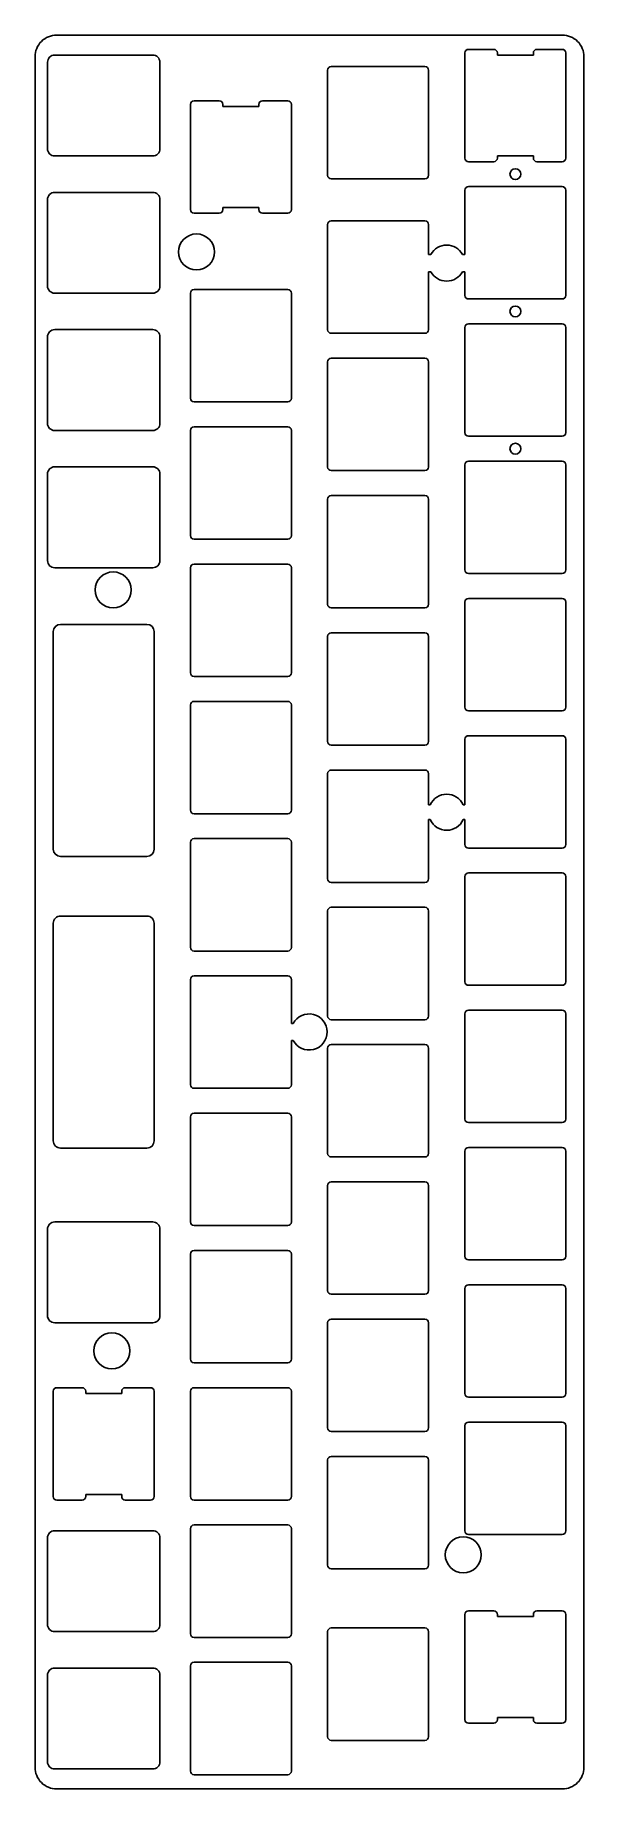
# Model space of a CAD drawing. Header units: millimetres. Extents: x -76 to 0, y -243 to 0.
import ezdxf

# ---------------------------------------------------------------- set-up
doc = ezdxf.new("R2010")
doc.units = ezdxf.units.MM
doc.layers.get('0').update_dxf_attribs({"linetype": 'CONTINUOUS'})

msp = doc.modelspace()

# ---------------------------------------------------------------- linework, layer by layer
for p, q in [((-16.03, -1.98), (-12.52, -1.98)), ((-6.52, -1.98), (-3.02, -1.98)), ((-35.58, -19.46), (-35.58, -4.86)), ((-35.08, -4.36), (-22.07, -4.36)), ((-21.57, -4.86), (-21.57, -19.46)), ((-16.53, -17.07), (-16.53, -2.48)), ((-12.02, -2.48), (-12.02, -2.78)), ((-12.02, -2.78), (-7.02, -2.78)), ((-7.02, -2.78), (-7.02, -2.48)), ((-2.52, -2.48), (-2.52, -17.07)), ((-54.63, -24.22), (-54.63, -9.62)), ((-54.13, -9.12), (-50.62, -9.12)), ((-50.12, -9.62), (-50.12, -9.92)), ((-45.12, -9.92), (-45.12, -9.62)), ((-44.62, -9.12), (-41.12, -9.12)), ((-40.62, -9.62), (-40.62, -24.22)), ((-50.12, -9.92), (-45.12, -9.92)), ((-7.02, -16.77), (-12.02, -16.77)), ((-12.02, -16.77), (-12.02, -17.07)), ((-7.02, -17.07), (-7.02, -16.77)), ((-12.52, -17.57), (-16.03, -17.57)), ((-3.02, -17.57), (-6.52, -17.57)), ((-22.07, -19.96), (-35.08, -19.96)), ((-16.53, -30.45), (-16.53, -21.53)), ((-16.03, -21.03), (-3.02, -21.03)), ((-2.52, -21.53), (-2.52, -36.12)), ((-45.12, -23.92), (-50.12, -23.92)), ((-50.12, -23.92), (-50.12, -24.22)), ((-45.12, -24.22), (-45.12, -23.92)), ((-50.62, -24.72), (-54.13, -24.72)), ((-41.12, -24.72), (-44.62, -24.72)), ((-35.58, -40.89), (-35.58, -26.29)), ((-35.08, -25.79), (-22.07, -25.79)), ((-21.57, -26.29), (-21.57, -30.45)), ((-21.57, -30.45), (-21.24, -30.45)), ((-16.86, -30.45), (-16.53, -30.45)), ((-21.24, -32.85), (-21.57, -32.85)), ((-21.57, -32.85), (-21.57, -40.89)), ((-16.53, -32.85), (-16.86, -32.85)), ((-16.53, -36.12), (-16.53, -32.85)), ((-54.63, -50.41), (-54.63, -35.81)), ((-54.13, -35.31), (-41.12, -35.31)), ((-40.62, -35.81), (-40.62, -50.41)), ((-3.02, -36.62), (-16.03, -36.62)), ((-16.53, -55.17), (-16.53, -40.58)), ((-16.03, -40.08), (-3.02, -40.08)), ((-2.52, -40.58), (-2.52, -55.17)), ((-22.07, -41.39), (-35.08, -41.39)), ((-35.58, -59.94), (-35.58, -45.34)), ((-35.08, -44.84), (-22.07, -44.84)), ((-21.57, -45.34), (-21.57, -59.94)), ((-41.12, -50.91), (-54.13, -50.91)), ((-54.63, -69.46), (-54.63, -54.86)), ((-54.13, -54.36), (-41.12, -54.36)), ((-40.62, -54.86), (-40.62, -69.46)), ((-3.02, -55.67), (-16.03, -55.67)), ((-22.07, -60.44), (-35.08, -60.44)), ((-16.53, -74.22), (-16.53, -59.63)), ((-16.03, -59.13), (-3.02, -59.13)), ((-2.52, -59.63), (-2.52, -74.22)), ((-35.58, -78.99), (-35.58, -64.39)), ((-35.08, -63.89), (-22.07, -63.89)), ((-21.57, -64.39), (-21.57, -78.99)), ((-41.12, -69.96), (-54.13, -69.96)), ((-54.63, -88.51), (-54.63, -73.91)), ((-54.13, -73.41), (-41.12, -73.41)), ((-40.62, -73.91), (-40.62, -88.51)), ((-3.02, -74.72), (-16.03, -74.72)), ((-22.07, -79.49), (-35.08, -79.49)), ((-16.53, -93.27), (-16.53, -78.68)), ((-16.03, -78.18), (-3.02, -78.18)), ((-2.52, -78.68), (-2.52, -93.27)), ((-72.67, -81.78), (-60.67, -81.78)), ((-73.67, -90.88), (-73.67, -82.78)), ((-59.67, -82.78), (-59.67, -112.98)), ((-35.58, -98.04), (-35.58, -83.44)), ((-35.08, -82.94), (-22.07, -82.94)), ((-21.57, -83.44), (-21.57, -98.04)), ((-41.12, -89.01), (-54.13, -89.01)), ((-73.68, -104.88), (-73.68, -90.88)), ((-73.68, -90.88), (-73.67, -90.88)), ((-54.13, -92.46), (-41.12, -92.46)), ((-54.63, -107.56), (-54.63, -92.96)), ((-40.62, -92.96), (-40.62, -107.56)), ((-3.02, -93.77), (-16.03, -93.77)), ((-16.03, -97.23), (-3.02, -97.23)), ((-22.07, -98.54), (-35.08, -98.54)), ((-16.53, -106.82), (-16.53, -97.73)), ((-2.52, -97.73), (-2.52, -112.32)), ((-35.08, -101.99), (-22.07, -101.99)), ((-35.58, -117.09), (-35.58, -102.49)), ((-21.57, -102.49), (-21.57, -106.82)), ((-73.67, -104.88), (-73.68, -104.88)), ((-73.67, -112.98), (-73.67, -104.88)), ((-21.57, -106.82), (-21.33, -106.82)), ((-16.77, -106.82), (-16.53, -106.82)), ((-41.12, -108.06), (-54.13, -108.06)), ((-21.33, -108.88), (-21.57, -108.88)), ((-21.57, -108.88), (-21.57, -117.09)), ((-16.53, -108.88), (-16.77, -108.88)), ((-16.53, -112.32), (-16.53, -108.88)), ((-54.13, -111.51), (-41.12, -111.51)), ((-60.67, -113.98), (-72.67, -113.98)), ((-54.63, -126.61), (-54.63, -112.01)), ((-40.62, -112.01), (-40.62, -126.61)), ((-15.92, -112.82), (-16.03, -112.82)), ((-3.13, -112.82), (-15.92, -112.82)), ((-3.02, -112.82), (-3.13, -112.82)), ((-16.53, -131.37), (-16.53, -116.78)), ((-16.03, -116.28), (-3.02, -116.28)), ((-2.52, -116.78), (-2.52, -131.37)), ((-22.07, -117.59), (-35.08, -117.59)), ((-35.58, -136.14), (-35.58, -121.54)), ((-35.08, -121.04), (-22.07, -121.04)), ((-21.57, -121.54), (-21.57, -136.14)), ((-41.12, -127.11), (-54.13, -127.11)), ((-54.63, -145.66), (-54.63, -131.06)), ((-54.13, -130.56), (-54.02, -130.56)), ((-54.02, -130.56), (-41.23, -130.56)), ((-41.23, -130.56), (-41.12, -130.56)), ((-40.62, -131.06), (-40.62, -137.16)), ((-3.02, -131.87), (-16.03, -131.87)), ((-16.53, -150.42), (-16.53, -135.83)), ((-16.03, -135.33), (-3.02, -135.33)), ((-2.52, -135.83), (-2.52, -150.42)), ((-40.62, -137.16), (-40.36, -137.16)), ((-34.97, -136.64), (-35.08, -136.64)), ((-22.18, -136.64), (-34.97, -136.64)), ((-22.07, -136.64), (-22.18, -136.64)), ((-40.36, -139.51), (-40.62, -139.51)), ((-40.62, -139.51), (-40.62, -145.66)), ((-35.58, -155.19), (-35.58, -140.59)), ((-35.08, -140.09), (-22.07, -140.09)), ((-21.57, -140.59), (-21.57, -155.19)), ((-41.12, -146.16), (-54.13, -146.16)), ((-54.63, -164.71), (-54.63, -150.11)), ((-54.13, -149.61), (-41.12, -149.61)), ((-40.62, -150.11), (-40.62, -164.71)), ((-3.02, -150.92), (-16.03, -150.92)), ((-34.97, -155.69), (-35.08, -155.69)), ((-22.18, -155.69), (-34.97, -155.69)), ((-22.07, -155.69), (-22.18, -155.69)), ((-16.53, -169.47), (-16.53, -154.88)), ((-16.03, -154.38), (-3.02, -154.38)), ((-2.52, -154.88), (-2.52, -169.47)), ((-35.58, -174.24), (-35.58, -159.64)), ((-35.08, -159.14), (-22.07, -159.14)), ((-21.57, -159.64), (-21.57, -174.24)), ((-41.12, -165.21), (-54.13, -165.21)), ((-54.63, -183.76), (-54.63, -169.16)), ((-54.13, -168.66), (-41.12, -168.66)), ((-40.62, -169.16), (-40.62, -183.76)), ((-3.02, -169.97), (-16.03, -169.97)), ((-22.07, -174.74), (-35.08, -174.74)), ((-16.53, -188.52), (-16.53, -173.93)), ((-16.03, -173.43), (-3.02, -173.43)), ((-2.52, -173.93), (-2.52, -188.52)), ((-35.58, -193.29), (-35.58, -178.69)), ((-35.08, -178.19), (-22.07, -178.19)), ((-21.57, -178.69), (-21.57, -193.29)), ((-41.12, -184.26), (-54.13, -184.26)), ((-73.68, -202.81), (-73.68, -188.21)), ((-73.18, -187.71), (-69.67, -187.71)), ((-69.17, -188.21), (-69.17, -188.51)), ((-69.17, -188.51), (-64.17, -188.51)), ((-64.17, -188.51), (-64.17, -188.21)), ((-63.67, -187.71), (-60.17, -187.71)), ((-59.67, -188.21), (-59.67, -202.81)), ((-54.63, -202.81), (-54.63, -188.21)), ((-54.13, -187.71), (-41.12, -187.71)), ((-40.62, -188.21), (-40.62, -202.81)), ((-3.02, -189.02), (-16.03, -189.02)), ((-22.07, -193.79), (-35.08, -193.79)), ((-16.53, -207.57), (-16.53, -192.98)), ((-16.03, -192.48), (-3.02, -192.48)), ((-2.52, -192.98), (-2.52, -207.57)), ((-35.58, -212.34), (-35.58, -197.74)), ((-35.08, -197.24), (-22.07, -197.24)), ((-21.57, -197.74), (-21.57, -212.34)), ((-73.07, -203.31), (-73.18, -203.31)), ((-69.67, -203.31), (-73.07, -203.31)), ((-64.17, -202.51), (-69.17, -202.51)), ((-69.17, -202.51), (-69.17, -202.81)), ((-64.17, -202.81), (-64.17, -202.51)), ((-60.28, -203.31), (-63.67, -203.31)), ((-60.17, -203.31), (-60.28, -203.31)), ((-54.02, -203.31), (-54.13, -203.31)), ((-41.23, -203.31), (-54.02, -203.31)), ((-41.12, -203.31), (-41.23, -203.31)), ((-54.13, -206.76), (-54.02, -206.76)), ((-54.02, -206.76), (-41.23, -206.76)), ((-41.23, -206.76), (-41.12, -206.76)), ((-54.63, -221.86), (-54.63, -207.26)), ((-40.62, -207.26), (-40.62, -221.86)), ((-3.02, -208.07), (-16.03, -208.07)), ((-34.97, -212.84), (-35.08, -212.84)), ((-22.18, -212.84), (-34.97, -212.84)), ((-22.07, -212.84), (-22.18, -212.84)), ((-16.03, -218.67), (-12.52, -218.67)), ((-6.52, -218.67), (-3.02, -218.67)), ((-35.08, -221.05), (-22.07, -221.05)), ((-16.53, -233.77), (-16.53, -219.17)), ((-12.02, -219.17), (-12.02, -219.47)), ((-12.02, -219.47), (-7.02, -219.47)), ((-7.02, -219.47), (-7.02, -219.17)), ((-2.52, -219.17), (-2.52, -233.77)), ((-41.12, -222.36), (-54.13, -222.36)), ((-35.58, -236.15), (-35.58, -221.55)), ((-21.57, -221.55), (-21.57, -236.15)), ((-54.63, -240.91), (-54.63, -226.31)), ((-54.13, -225.81), (-54.02, -225.81)), ((-54.02, -225.81), (-41.23, -225.81)), ((-41.23, -225.81), (-41.12, -225.81)), ((-40.62, -226.31), (-40.62, -240.91)), ((-7.02, -233.47), (-12.02, -233.47)), ((-12.02, -233.47), (-12.02, -233.77)), ((-7.02, -233.77), (-7.02, -233.47)), ((-12.52, -234.27), (-16.03, -234.27)), ((-3.02, -234.27), (-6.52, -234.27)), ((-22.07, -236.65), (-35.08, -236.65)), ((-41.12, -241.41), (-54.13, -241.41))]:
    msp.add_line(p, q)
for points in [[(-73.2, 0), (-3, 0, -0.414214), (0, -3), (0, -240.39, -0.414214), (-3, -243.39), (-73.2, -243.39, -0.414214), (-76.2, -240.39), (-76.2, -3, -0.414214)], [(-58.87, -15.78), (-58.87, -3.77, 0.414214), (-59.87, -2.78), (-73.47, -2.78, 0.414214), (-74.47, -3.77), (-74.47, -15.78, 0.414214), (-73.47, -16.78), (-59.87, -16.78, 0.414214)], [(-58.87, -34.82), (-58.87, -22.83, 0.414214), (-59.87, -21.83), (-73.47, -21.83, 0.414214), (-74.47, -22.83), (-74.47, -34.82, 0.414214), (-73.47, -35.82), (-59.87, -35.82, 0.414214)], [(-58.87, -53.88), (-58.87, -41.88, 0.414214), (-59.87, -40.88), (-73.47, -40.88, 0.414214), (-74.47, -41.88), (-74.47, -53.88, 0.414214), (-73.47, -54.88), (-59.87, -54.88, 0.414214)], [(-58.87, -72.93), (-58.87, -60.92, 0.414214), (-59.87, -59.92), (-73.47, -59.92, 0.414214), (-74.47, -60.92), (-74.47, -72.93, 0.414214), (-73.47, -73.92), (-59.87, -73.92, 0.414214)], [(-72.67, -154.46), (-60.67, -154.46, 0.414214), (-59.67, -153.46), (-59.67, -123.26, 0.414214), (-60.67, -122.26), (-72.67, -122.26, 0.414214), (-73.67, -123.26), (-73.67, -131.36), (-73.68, -131.36), (-73.68, -145.36), (-73.67, -145.36), (-73.67, -153.46, 0.414214)], [(-74.47, -165.7), (-74.47, -177.7, 0.414214), (-73.47, -178.7), (-59.87, -178.7, 0.414214), (-58.87, -177.7), (-58.87, -165.7, 0.414214), (-59.87, -164.7), (-73.47, -164.7, 0.414214)], [(-58.87, -220.56), (-58.87, -208.56, 0.414214), (-59.87, -207.56), (-73.47, -207.56, 0.414214), (-74.47, -208.56), (-74.47, -220.56, 0.414214), (-73.47, -221.56), (-59.87, -221.56, 0.414214)], [(-58.87, -239.61), (-58.87, -227.61, 0.414214), (-59.87, -226.61), (-73.47, -226.61, 0.414214), (-74.47, -227.61), (-74.47, -239.61, 0.414214), (-73.47, -240.61), (-59.87, -240.61, 0.414214)]]:
    msp.add_lwpolyline(points, format="xyb", close=True)
for centre, radius in [((-9.52, -19.3), 0.75), ((-53.8, -30.1), 2.5), ((-9.52, -38.35), 0.75), ((-9.52, -57.4), 0.75), ((-65.35, -77), 2.5), ((-65.55, -182.59), 2.5), ((-16.75, -210.89), 2.5)]:
    msp.add_circle(centre, radius)
for centre, radius, start, end in [((-16.03, -2.48), 0.5, 90, 180), ((-12.52, -2.48), 0.5, 0, 90), ((-6.52, -2.48), 0.5, 90, 180), ((-3.02, -2.48), 0.5, 0, 90), ((-35.08, -4.86), 0.5, 90, 180), ((-22.07, -4.86), 0.5, 0, 90), ((-54.13, -9.62), 0.5, 90, 180), ((-50.62, -9.62), 0.5, 0, 90), ((-44.62, -9.62), 0.5, 90, 180), ((-41.12, -9.62), 0.5, 0, 90), ((-35.08, -19.46), 0.5, 180, 270), ((-22.07, -19.46), 0.5, -90, 0), ((-16.03, -17.07), 0.5, 180, 270), ((-12.52, -17.07), 0.5, -90, 0), ((-6.52, -17.07), 0.5, 180, 270), ((-3.02, -17.07), 0.5, -90, 0), ((-16.03, -21.53), 0.5, 90, 180), ((-3.02, -21.53), 0.5, 0, 90), ((-54.13, -24.22), 0.5, 180, 270), ((-50.62, -24.22), 0.5, -90, 0), ((-44.62, -24.22), 0.5, 180, 270), ((-41.12, -24.22), 0.5, -90, 0), ((-35.08, -26.29), 0.5, 90, 180), ((-22.07, -26.29), 0.5, 0, 90), ((-19.05, -31.65), 2.5, 28.6745, 151.3255), ((-19.05, -31.65), 2.5, 208.6745, 331.3255), ((-54.13, -35.81), 0.5, 90, 180), ((-41.12, -35.81), 0.5, 0, 90), ((-16.03, -36.12), 0.5, 180, 270), ((-3.02, -36.12), 0.5, -90, 0), ((-35.08, -40.89), 0.5, 180, 270), ((-22.07, -40.89), 0.5, -90, 0), ((-16.03, -40.58), 0.5, 90, 180), ((-3.02, -40.58), 0.5, 0, 90), ((-35.08, -45.34), 0.5, 90, 180), ((-22.07, -45.34), 0.5, 0, 90), ((-54.13, -50.41), 0.5, 180, 270), ((-41.12, -50.41), 0.5, -90, 0), ((-54.13, -54.86), 0.5, 90, 180), ((-41.12, -54.86), 0.5, 0, 90), ((-16.03, -55.17), 0.5, 180, 270), ((-3.02, -55.17), 0.5, -90, 0), ((-35.08, -59.94), 0.5, 180, 270), ((-22.07, -59.94), 0.5, -90, 0), ((-16.03, -59.63), 0.5, 90, 180), ((-3.02, -59.63), 0.5, 0, 90), ((-35.08, -64.39), 0.5, 90, 180), ((-22.07, -64.39), 0.5, 0, 90), ((-54.13, -69.46), 0.5, 180, 270), ((-41.12, -69.46), 0.5, -90, 0), ((-54.13, -73.91), 0.5, 90, 180), ((-41.12, -73.91), 0.5, 0, 90), ((-16.03, -74.22), 0.5, 180, 270), ((-3.02, -74.22), 0.5, -90, 0), ((-35.08, -78.99), 0.5, 180, 270), ((-22.07, -78.99), 0.5, -90, 0), ((-16.03, -78.68), 0.5, 90, 180), ((-3.02, -78.68), 0.5, 0, 90), ((-72.67, -82.78), 1, 90, 180), ((-60.67, -82.78), 1, 0, 90), ((-35.08, -83.44), 0.5, 90, 180), ((-22.07, -83.44), 0.5, 0, 90), ((-54.13, -88.51), 0.5, 180, 270), ((-41.12, -88.51), 0.5, -90, 0), ((-54.13, -92.96), 0.5, 90, 180), ((-41.12, -92.96), 0.5, 0, 90), ((-16.03, -93.27), 0.5, 180, 270), ((-3.02, -93.27), 0.5, -90, 0), ((-16.03, -97.73), 0.5, 90, 180), ((-3.02, -97.73), 0.5, 0, 90), ((-35.08, -98.04), 0.5, 180, 270), ((-22.07, -98.04), 0.5, -90, 0), ((-35.08, -102.49), 0.5, 90, 180), ((-22.07, -102.49), 0.5, 0, 90), ((-19.05, -107.85), 2.5, 24.2099, 155.7901), ((-54.13, -107.56), 0.5, 180, 270), ((-41.12, -107.56), 0.5, -90, 0), ((-19.05, -107.85), 2.5, 204.2099, 335.7901), ((-54.13, -112.01), 0.5, 90, 180), ((-41.12, -112.01), 0.5, 0, 90), ((-72.67, -112.98), 1, 180, 270), ((-60.67, -112.98), 1, -90, 0), ((-16.03, -112.32), 0.5, 180, 270), ((-3.02, -112.32), 0.5, -90, 0), ((-16.03, -116.78), 0.5, 90, 180), ((-3.02, -116.78), 0.5, 0, 90), ((-35.08, -117.09), 0.5, 180, 270), ((-22.07, -117.09), 0.5, -90, 0), ((-35.08, -121.54), 0.5, 90, 180), ((-22.07, -121.54), 0.5, 0, 90), ((-54.13, -126.61), 0.5, 180, 270), ((-41.12, -126.61), 0.5, -90, 0), ((-54.13, -131.06), 0.5, 90, 180), ((-41.12, -131.06), 0.5, 0, 90), ((-16.03, -131.37), 0.5, 180, 270), ((-3.02, -131.37), 0.5, -90, 0), ((-38.15, -138.34), 2.5, -151.9828, 151.9828), ((-35.08, -136.14), 0.5, 180, 270), ((-22.07, -136.14), 0.5, -90, 0), ((-16.03, -135.83), 0.5, 90, 180), ((-3.02, -135.83), 0.5, 0, 90), ((-35.08, -140.59), 0.5, 90, 180), ((-22.07, -140.59), 0.5, 0, 90), ((-54.13, -145.66), 0.5, 180, 270), ((-41.12, -145.66), 0.5, -90, 0), ((-54.13, -150.11), 0.5, 90, 180), ((-41.12, -150.11), 0.5, 0, 90), ((-16.03, -150.42), 0.5, 180, 270), ((-3.02, -150.42), 0.5, -90, 0), ((-35.08, -155.19), 0.5, 180, 270), ((-22.07, -155.19), 0.5, -90, 0), ((-16.03, -154.88), 0.5, 90, 180), ((-3.02, -154.88), 0.5, 0, 90), ((-35.08, -159.64), 0.5, 90, 180), ((-22.07, -159.64), 0.5, 0, 90), ((-54.13, -164.71), 0.5, 180, 270), ((-41.12, -164.71), 0.5, -90, 0), ((-54.13, -169.16), 0.5, 90, 180), ((-41.12, -169.16), 0.5, 0, 90), ((-16.03, -169.47), 0.5, 180, 270), ((-3.02, -169.47), 0.5, -90, 0), ((-35.08, -174.24), 0.5, 180, 270), ((-22.07, -174.24), 0.5, -90, 0), ((-16.03, -173.93), 0.5, 90, 180), ((-3.02, -173.93), 0.5, 0, 90), ((-35.08, -178.69), 0.5, 90, 180), ((-22.07, -178.69), 0.5, 0, 90), ((-54.13, -183.76), 0.5, 180, 270), ((-41.12, -183.76), 0.5, -90, 0), ((-73.18, -188.21), 0.5, 90, 180), ((-69.67, -188.21), 0.5, 0, 90), ((-63.67, -188.21), 0.5, 90, 180), ((-60.17, -188.21), 0.5, 0, 90), ((-54.13, -188.21), 0.5, 90, 180), ((-41.12, -188.21), 0.5, 0, 90), ((-16.03, -188.52), 0.5, 180, 270), ((-3.02, -188.52), 0.5, -90, 0), ((-35.08, -193.29), 0.5, 180, 270), ((-22.07, -193.29), 0.5, -90, 0), ((-16.03, -192.98), 0.5, 90, 180), ((-3.02, -192.98), 0.5, 0, 90), ((-35.08, -197.74), 0.5, 90, 180), ((-22.07, -197.74), 0.5, 0, 90), ((-73.18, -202.81), 0.5, 180, 270), ((-69.67, -202.81), 0.5, -90, 0), ((-63.67, -202.81), 0.5, 180, 270), ((-60.17, -202.81), 0.5, -90, 0), ((-54.13, -202.81), 0.5, 180, 270), ((-41.12, -202.81), 0.5, -90, 0), ((-54.13, -207.26), 0.5, 90, 180), ((-41.12, -207.26), 0.5, 0, 90), ((-16.03, -207.57), 0.5, 180, 270), ((-3.02, -207.57), 0.5, -90, 0), ((-35.08, -212.34), 0.5, 180, 270), ((-22.07, -212.34), 0.5, -90, 0), ((-16.03, -219.17), 0.5, 90, 180), ((-12.52, -219.17), 0.5, 0, 90), ((-6.52, -219.17), 0.5, 90, 180), ((-3.02, -219.17), 0.5, 0, 90), ((-35.08, -221.55), 0.5, 90, 180), ((-22.07, -221.55), 0.5, 0, 90), ((-54.13, -221.86), 0.5, 180, 270), ((-41.12, -221.86), 0.5, -90, 0), ((-54.13, -226.31), 0.5, 90, 180), ((-41.12, -226.31), 0.5, 0, 90), ((-16.03, -233.77), 0.5, 180, 270), ((-12.52, -233.77), 0.5, -90, 0), ((-6.52, -233.77), 0.5, 180, 270), ((-3.02, -233.77), 0.5, -90, 0), ((-35.08, -236.15), 0.5, 180, 270), ((-22.07, -236.15), 0.5, -90, 0), ((-54.13, -240.91), 0.5, 180, 270), ((-41.12, -240.91), 0.5, -90, 0)]:
    msp.add_arc(centre, radius, start, end)

doc.saveas('drawing.dxf')
